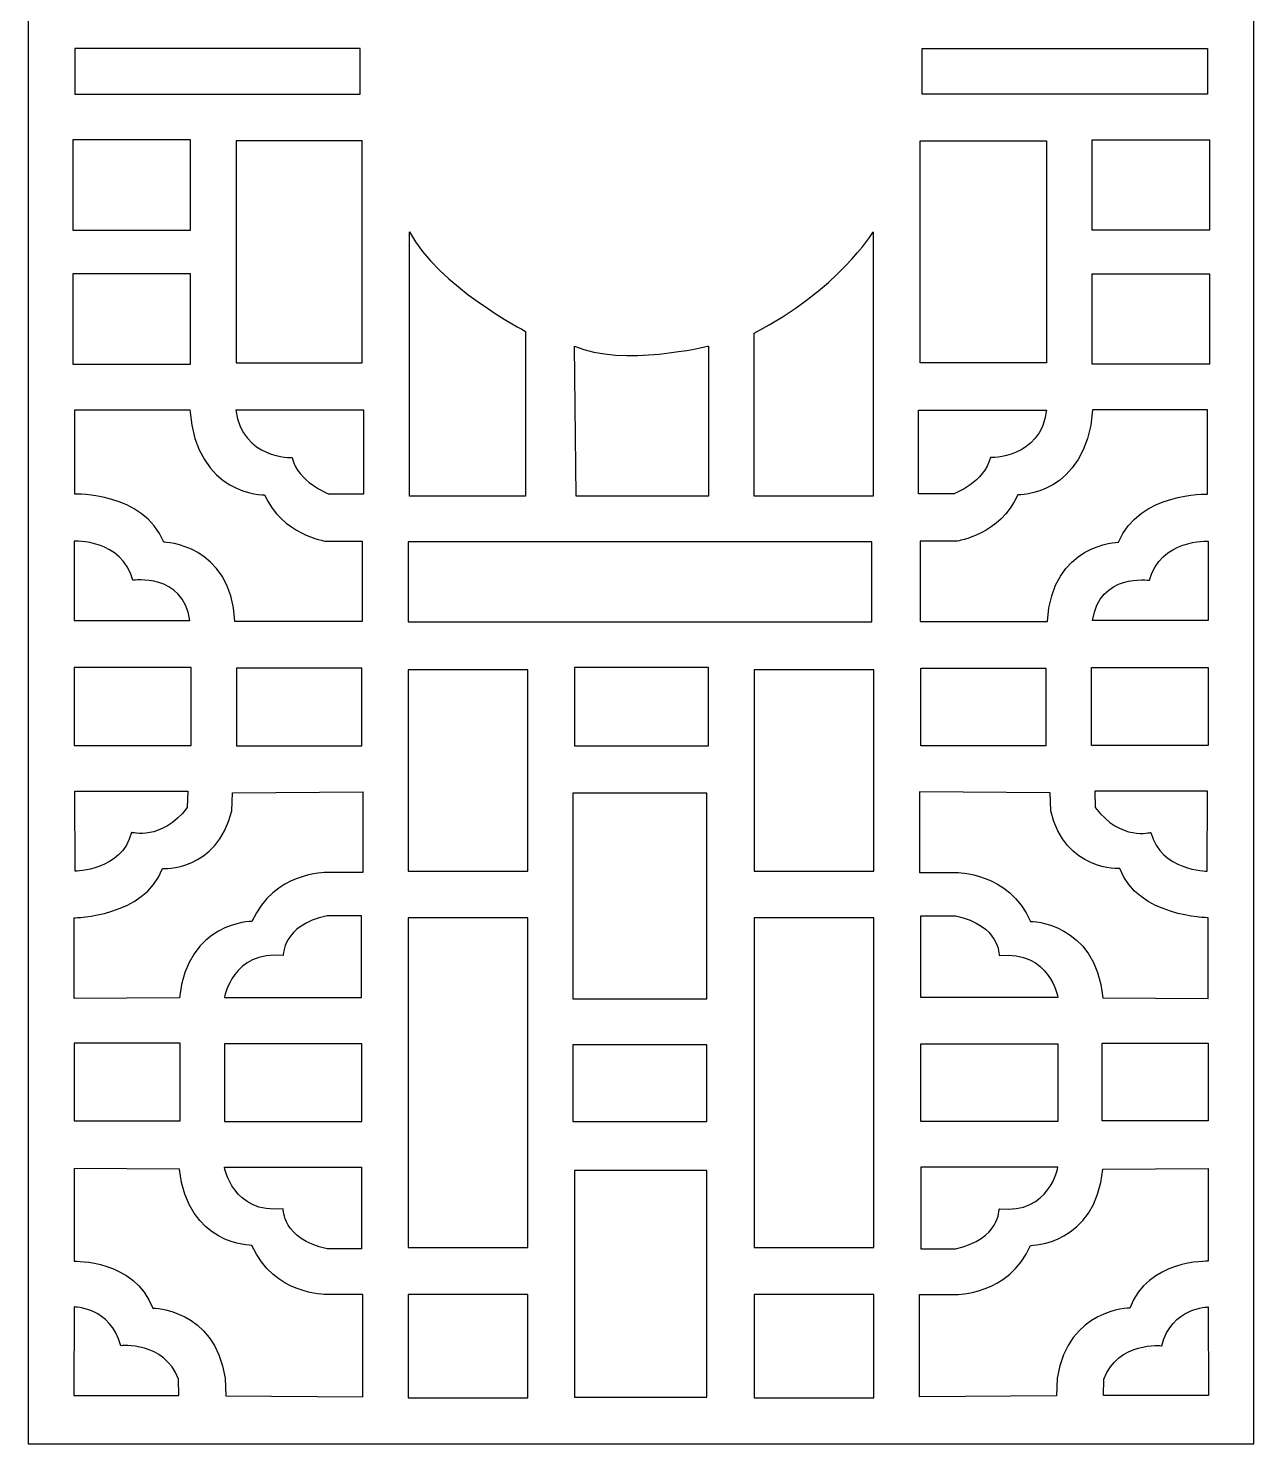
# Model space of a CAD drawing. Header units: centimetres. Extents: x 1.5 to 9.5, y -8.8 to 9.
# Drawn here: x 1.5 to 9.47, y -8.84 to 0.36 of the extents above; entities that cross this region are included whole.
import ezdxf

# ---------------------------------------------------------------- set-up
doc = ezdxf.new("R2010")
doc.units = ezdxf.units.CM
doc.header["$MEASUREMENT"] = 0
doc.layers.add('layer 1', color=7, linetype='Continuous')

msp = doc.modelspace()

# ---------------------------------------------------------------- linework, layer by layer
at = {"layer": 'layer 1', "color": 250}
for points, knots in [([(1.50051, -8.84404), (1.50051, -8.84404), (1.50051, 9.00077), (1.50051, 9.00077), (1.50051, 9.00077), (1.50051, 9.00077), (9.46762, 9.00077), (9.46762, 9.00077), (9.46762, 9.00077), (9.46762, 9.00077), (9.46762, -8.84404), (9.46762, -8.84404), (9.46762, -8.84404), (9.46762, -8.84404), (1.50051, -8.84404), (1.50051, -8.84404)], [0, 0, 0, 0, 0.2, 0.2, 0.2, 0.2, 0.4, 0.4, 0.4, 0.4, 0.6, 0.6, 0.6, 0.6, 1, 1, 1, 1]), ([(1.80393, -0.06834), (1.80393, -0.06834), (1.80393, 0.22886), (1.80393, 0.22886), (1.80393, 0.22886), (1.80393, 0.22886), (3.65794, 0.22886), (3.65794, 0.22886), (3.65794, 0.22886), (3.65794, 0.22886), (3.65794, -0.06834), (3.65794, -0.06834), (3.65794, -0.06834), (3.65794, -0.06834), (1.80393, -0.06834), (1.80393, -0.06834)], [0, 0, 0, 0, 0.2, 0.2, 0.2, 0.2, 0.4, 0.4, 0.4, 0.4, 0.6, 0.6, 0.6, 0.6, 1, 1, 1, 1]), ([(9.1671, -0.06834), (9.1671, -0.06834), (9.1671, 0.22886), (9.1671, 0.22886), (9.1671, 0.22886), (9.1671, 0.22886), (7.31309, 0.22886), (7.31309, 0.22886), (7.31309, 0.22886), (7.31309, 0.22886), (7.31309, -0.06834), (7.31309, -0.06834), (7.31309, -0.06834), (7.31309, -0.06834), (9.1671, -0.06834), (9.1671, -0.06834)], [0, 0, 0, 0, 0.2, 0.2, 0.2, 0.2, 0.4, 0.4, 0.4, 0.4, 0.6, 0.6, 0.6, 0.6, 1, 1, 1, 1]), ([(1.78978, -0.95289), (1.78978, -0.95289), (1.78978, -0.36555), (1.78978, -0.36555), (1.78978, -0.36555), (1.78978, -0.36555), (2.55403, -0.36555), (2.55403, -0.36555), (2.55403, -0.36555), (2.55403, -0.36555), (2.55403, -0.95289), (2.55403, -0.95289), (2.55403, -0.95289), (2.55403, -0.95289), (1.78978, -0.95289), (1.78978, -0.95289)], [0, 0, 0, 0, 0.2, 0.2, 0.2, 0.2, 0.4, 0.4, 0.4, 0.4, 0.6, 0.6, 0.6, 0.6, 1, 1, 1, 1]), ([(9.18126, -0.95289), (9.18126, -0.95289), (9.18126, -0.36555), (9.18126, -0.36555), (9.18126, -0.36555), (9.18126, -0.36555), (8.41701, -0.36555), (8.41701, -0.36555), (8.41701, -0.36555), (8.41701, -0.36555), (8.41701, -0.95289), (8.41701, -0.95289), (8.41701, -0.95289), (8.41701, -0.95289), (9.18126, -0.95289), (9.18126, -0.95289)], [0, 0, 0, 0, 0.2, 0.2, 0.2, 0.2, 0.4, 0.4, 0.4, 0.4, 0.6, 0.6, 0.6, 0.6, 1, 1, 1, 1]), ([(2.85123, -1.8162), (2.85123, -1.8162), (2.85123, -0.37262), (2.85123, -0.37262), (2.85123, -0.37262), (2.85123, -0.37262), (3.67209, -0.37262), (3.67209, -0.37262), (3.67209, -0.37262), (3.67209, -0.37262), (3.67209, -1.8162), (3.67209, -1.8162), (3.67209, -1.8162), (3.67209, -1.8162), (2.85123, -1.8162), (2.85123, -1.8162)], [0, 0, 0, 0, 0.2, 0.2, 0.2, 0.2, 0.4, 0.4, 0.4, 0.4, 0.6, 0.6, 0.6, 0.6, 1, 1, 1, 1]), ([(8.1198, -1.8162), (8.1198, -1.8162), (8.1198, -0.37262), (8.1198, -0.37262), (8.1198, -0.37262), (8.1198, -0.37262), (7.29894, -0.37262), (7.29894, -0.37262), (7.29894, -0.37262), (7.29894, -0.37262), (7.29894, -1.8162), (7.29894, -1.8162), (7.29894, -1.8162), (7.29894, -1.8162), (8.1198, -1.8162), (8.1198, -1.8162)], [0, 0, 0, 0, 0.2, 0.2, 0.2, 0.2, 0.4, 0.4, 0.4, 0.4, 0.6, 0.6, 0.6, 0.6, 1, 1, 1, 1]), ([(3.97991, -2.68306), (3.97991, -2.68306), (4.73355, -2.68306), (4.73355, -2.68306), (4.73355, -2.68306), (4.73355, -2.68306), (4.73355, -1.61099), (4.73355, -1.61099), (4.73355, -1.61099), (4.73355, -1.61099), (4.16036, -1.31378), (3.97991, -0.9635), (3.97991, -0.9635), (3.97991, -0.9635), (3.97991, -2.68306), (3.97991, -2.68306)], [0, 0, 0, 0, 0.2, 0.2, 0.2, 0.2, 0.4, 0.4, 0.4, 0.4, 0.6, 0.6, 0.6, 0.6, 1, 1, 1, 1]), ([(6.21958, -2.68306), (6.21958, -2.68306), (6.99443, -2.68306), (6.99443, -2.68306), (6.99443, -2.68306), (6.99443, -2.68306), (6.99443, -0.9635), (6.99443, -0.9635), (6.99443, -0.9635), (6.99443, -0.9635), (6.76091, -1.34562), (6.21958, -1.6216), (6.21958, -1.6216), (6.21958, -1.6216), (6.21958, -2.68306), (6.21958, -2.68306)], [0, 0, 0, 0, 0.2, 0.2, 0.2, 0.2, 0.4, 0.4, 0.4, 0.4, 0.6, 0.6, 0.6, 0.6, 1, 1, 1, 1]), ([(1.78978, -1.82328), (1.78978, -1.82328), (1.78978, -1.23594), (1.78978, -1.23594), (1.78978, -1.23594), (1.78978, -1.23594), (2.55403, -1.23594), (2.55403, -1.23594), (2.55403, -1.23594), (2.55403, -1.23594), (2.55403, -1.82328), (2.55403, -1.82328), (2.55403, -1.82328), (2.55403, -1.82328), (1.78978, -1.82328), (1.78978, -1.82328)], [0, 0, 0, 0, 0.2, 0.2, 0.2, 0.2, 0.4, 0.4, 0.4, 0.4, 0.6, 0.6, 0.6, 0.6, 1, 1, 1, 1]), ([(9.18126, -1.82328), (9.18126, -1.82328), (9.18126, -1.23594), (9.18126, -1.23594), (9.18126, -1.23594), (9.18126, -1.23594), (8.41701, -1.23594), (8.41701, -1.23594), (8.41701, -1.23594), (8.41701, -1.23594), (8.41701, -1.82328), (8.41701, -1.82328), (8.41701, -1.82328), (8.41701, -1.82328), (9.18126, -1.82328), (9.18126, -1.82328)], [0, 0, 0, 0, 0.2, 0.2, 0.2, 0.2, 0.4, 0.4, 0.4, 0.4, 0.6, 0.6, 0.6, 0.6, 1, 1, 1, 1]), ([(5.0626, -2.68306), (5.0626, -2.68306), (5.92237, -2.68306), (5.92237, -2.68306), (5.92237, -2.68306), (5.92237, -2.68306), (5.92237, -1.70652), (5.92237, -1.70652), (5.92237, -1.70652), (5.92237, -1.70652), (5.3598, -1.84451), (5.05198, -1.70652), (5.05198, -1.70652), (5.05198, -1.70652), (5.0626, -2.68306), (5.0626, -2.68306)], [0, 0, 0, 0, 0.2, 0.2, 0.2, 0.2, 0.4, 0.4, 0.4, 0.4, 0.6, 0.6, 0.6, 0.6, 1, 1, 1, 1]), ([(2.84416, -3.49861), (2.84416, -3.49861), (3.67209, -3.49861), (3.67209, -3.49861), (3.67209, -3.49861), (3.67209, -3.49861), (3.67209, -2.97496), (3.67209, -2.97496), (3.67209, -2.97496), (3.67209, -2.97496), (3.4315, -2.97496), (3.4315, -2.97496), (3.4315, -2.97496), (3.4315, -2.97496), (3.14844, -2.9325), (3.03699, -2.67421), (3.03699, -2.67421), (3.03699, -2.67421), (2.59471, -2.68306), (2.55049, -2.12225), (2.55049, -2.12225), (2.55049, -2.12225), (1.80393, -2.12225), (1.80393, -2.12225), (1.80393, -2.12225), (1.80393, -2.12225), (1.80393, -2.6689), (1.80393, -2.6689), (1.80393, -2.6689), (1.80393, -2.6689), (2.24797, -2.65652), (2.38243, -2.98203), (2.38243, -2.98203), (2.38243, -2.98203), (2.81585, -2.98911), (2.84416, -3.49861)], [0, 0, 0, 0, 0.1, 0.1, 0.1, 0.1, 0.2, 0.2, 0.2, 0.2, 0.3, 0.3, 0.3, 0.3, 0.4, 0.4, 0.4, 0.4, 0.5, 0.5, 0.5, 0.5, 0.6, 0.6, 0.6, 0.6, 0.7, 0.7, 0.7, 0.7, 0.8, 0.8, 0.8, 0.8, 1, 1, 1, 1]), ([(3.6827, -2.66714), (3.6827, -2.66714), (3.45096, -2.66714), (3.45096, -2.66714), (3.45096, -2.66714), (3.45096, -2.66714), (3.25282, -2.59106), (3.21567, -2.43185), (3.21567, -2.43185), (3.21567, -2.43185), (2.89192, -2.44246), (2.84947, -2.12402), (2.84947, -2.12402), (2.84947, -2.12402), (3.6827, -2.12402), (3.6827, -2.12402), (3.6827, -2.12402), (3.6827, -2.12402), (3.6827, -2.66714), (3.6827, -2.66714)], [0, 0, 0, 0, 0.1666667, 0.1666667, 0.1666667, 0.1666667, 0.3333333, 0.3333333, 0.3333333, 0.3333333, 0.5, 0.5, 0.5, 0.5, 0.6666667, 0.6666667, 0.6666667, 0.6666667, 1, 1, 1, 1]), ([(7.28832, -2.66714), (7.28832, -2.66714), (7.52008, -2.66714), (7.52008, -2.66714), (7.52008, -2.66714), (7.52008, -2.66714), (7.71822, -2.59106), (7.75536, -2.43185), (7.75536, -2.43185), (7.75536, -2.43185), (8.07911, -2.44246), (8.12157, -2.12402), (8.12157, -2.12402), (8.12157, -2.12402), (7.28832, -2.12402), (7.28832, -2.12402), (7.28832, -2.12402), (7.28832, -2.12402), (7.28832, -2.66714), (7.28832, -2.66714)], [0, 0, 0, 0, 0.1666667, 0.1666667, 0.1666667, 0.1666667, 0.3333333, 0.3333333, 0.3333333, 0.3333333, 0.5, 0.5, 0.5, 0.5, 0.6666667, 0.6666667, 0.6666667, 0.6666667, 1, 1, 1, 1]), ([(8.12687, -3.49861), (8.12687, -3.49861), (7.29894, -3.49861), (7.29894, -3.49861), (7.29894, -3.49861), (7.29894, -3.49861), (7.29894, -2.97496), (7.29894, -2.97496), (7.29894, -2.97496), (7.29894, -2.97496), (7.53953, -2.97496), (7.53953, -2.97496), (7.53953, -2.97496), (7.53953, -2.97496), (7.82259, -2.9325), (7.93405, -2.67421), (7.93405, -2.67421), (7.93405, -2.67421), (8.37632, -2.68306), (8.42054, -2.12225), (8.42054, -2.12225), (8.42054, -2.12225), (9.1671, -2.12225), (9.1671, -2.12225), (9.1671, -2.12225), (9.1671, -2.12225), (9.1671, -2.6689), (9.1671, -2.6689), (9.1671, -2.6689), (9.1671, -2.6689), (8.72306, -2.65652), (8.58861, -2.98203), (8.58861, -2.98203), (8.58861, -2.98203), (8.15518, -2.98911), (8.12687, -3.49861)], [0, 0, 0, 0, 0.1, 0.1, 0.1, 0.1, 0.2, 0.2, 0.2, 0.2, 0.3, 0.3, 0.3, 0.3, 0.4, 0.4, 0.4, 0.4, 0.5, 0.5, 0.5, 0.5, 0.6, 0.6, 0.6, 0.6, 0.7, 0.7, 0.7, 0.7, 0.8, 0.8, 0.8, 0.8, 1, 1, 1, 1]), ([(2.55049, -3.49153), (2.55049, -3.49153), (1.79863, -3.49153), (1.79863, -3.49153), (1.79863, -3.49153), (1.79863, -3.49153), (1.79863, -2.97496), (1.79863, -2.97496), (1.79863, -2.97496), (1.79863, -2.97496), (2.10999, -2.9608), (2.18075, -3.22971), (2.18075, -3.22971), (2.18075, -3.22971), (2.50803, -3.18017), (2.55049, -3.49153)], [0, 0, 0, 0, 0.2, 0.2, 0.2, 0.2, 0.4, 0.4, 0.4, 0.4, 0.6, 0.6, 0.6, 0.6, 1, 1, 1, 1]), ([(3.9693, -3.50038), (3.9693, -3.50038), (3.9693, -2.98027), (3.9693, -2.98027), (3.9693, -2.98027), (3.9693, -2.98027), (6.98382, -2.98027), (6.98382, -2.98027), (6.98382, -2.98027), (6.98382, -2.98027), (6.98382, -3.50038), (6.98382, -3.50038), (6.98382, -3.50038), (6.98382, -3.50038), (3.9693, -3.50038), (3.9693, -3.50038)], [0, 0, 0, 0, 0.2, 0.2, 0.2, 0.2, 0.4, 0.4, 0.4, 0.4, 0.6, 0.6, 0.6, 0.6, 1, 1, 1, 1]), ([(8.42054, -3.49153), (8.42054, -3.49153), (9.17241, -3.49153), (9.17241, -3.49153), (9.17241, -3.49153), (9.17241, -3.49153), (9.17241, -2.97496), (9.17241, -2.97496), (9.17241, -2.97496), (9.17241, -2.97496), (8.86105, -2.9608), (8.79029, -3.22971), (8.79029, -3.22971), (8.79029, -3.22971), (8.463, -3.18017), (8.42054, -3.49153)], [0, 0, 0, 0, 0.2, 0.2, 0.2, 0.2, 0.4, 0.4, 0.4, 0.4, 0.6, 0.6, 0.6, 0.6, 1, 1, 1, 1]), ([(1.79966, -4.30284), (1.79966, -4.30284), (1.79966, -3.79758), (1.79966, -3.79758), (1.79966, -3.79758), (1.79966, -3.79758), (2.5583, -3.79758), (2.5583, -3.79758), (2.5583, -3.79758), (2.5583, -3.79758), (2.5583, -4.30284), (2.5583, -4.30284), (2.5583, -4.30284), (2.5583, -4.30284), (1.79966, -4.30284), (1.79966, -4.30284)], [0, 0, 0, 0, 0.2, 0.2, 0.2, 0.2, 0.4, 0.4, 0.4, 0.4, 0.6, 0.6, 0.6, 0.6, 1, 1, 1, 1]), ([(2.85396, -4.30708), (2.85396, -4.30708), (2.85396, -3.80183), (2.85396, -3.80183), (2.85396, -3.80183), (2.85396, -3.80183), (3.66794, -3.80183), (3.66794, -3.80183), (3.66794, -3.80183), (3.66794, -3.80183), (3.66794, -4.30708), (3.66794, -4.30708), (3.66794, -4.30708), (3.66794, -4.30708), (2.85396, -4.30708), (2.85396, -4.30708)], [0, 0, 0, 0, 0.2, 0.2, 0.2, 0.2, 0.4, 0.4, 0.4, 0.4, 0.6, 0.6, 0.6, 0.6, 1, 1, 1, 1]), ([(3.9693, -5.12086), (3.9693, -5.12086), (3.9693, -3.81174), (3.9693, -3.81174), (3.9693, -3.81174), (3.9693, -3.81174), (4.7477, -3.81174), (4.7477, -3.81174), (4.7477, -3.81174), (4.7477, -3.81174), (4.7477, -5.12086), (4.7477, -5.12086), (4.7477, -5.12086), (4.7477, -5.12086), (3.9693, -5.12086), (3.9693, -5.12086)], [0, 0, 0, 0, 0.2, 0.2, 0.2, 0.2, 0.4, 0.4, 0.4, 0.4, 0.6, 0.6, 0.6, 0.6, 1, 1, 1, 1]), ([(5.05198, -4.30708), (5.05198, -4.30708), (5.05198, -3.79758), (5.05198, -3.79758), (5.05198, -3.79758), (5.05198, -3.79758), (5.92237, -3.79758), (5.92237, -3.79758), (5.92237, -3.79758), (5.92237, -3.79758), (5.92237, -4.30708), (5.92237, -4.30708), (5.92237, -4.30708), (5.92237, -4.30708), (5.05198, -4.30708), (5.05198, -4.30708)], [0, 0, 0, 0, 0.2, 0.2, 0.2, 0.2, 0.4, 0.4, 0.4, 0.4, 0.6, 0.6, 0.6, 0.6, 1, 1, 1, 1]), ([(6.21958, -5.12086), (6.21958, -5.12086), (6.21958, -3.81174), (6.21958, -3.81174), (6.21958, -3.81174), (6.21958, -3.81174), (6.99797, -3.81174), (6.99797, -3.81174), (6.99797, -3.81174), (6.99797, -3.81174), (6.99797, -5.12086), (6.99797, -5.12086), (6.99797, -5.12086), (6.99797, -5.12086), (6.21958, -5.12086), (6.21958, -5.12086)], [0, 0, 0, 0, 0.2, 0.2, 0.2, 0.2, 0.4, 0.4, 0.4, 0.4, 0.6, 0.6, 0.6, 0.6, 1, 1, 1, 1]), ([(8.11707, -4.30708), (8.11707, -4.30708), (8.11707, -3.80183), (8.11707, -3.80183), (8.11707, -3.80183), (8.11707, -3.80183), (7.30309, -3.80183), (7.30309, -3.80183), (7.30309, -3.80183), (7.30309, -3.80183), (7.30309, -4.30708), (7.30309, -4.30708), (7.30309, -4.30708), (7.30309, -4.30708), (8.11707, -4.30708), (8.11707, -4.30708)], [0, 0, 0, 0, 0.2, 0.2, 0.2, 0.2, 0.4, 0.4, 0.4, 0.4, 0.6, 0.6, 0.6, 0.6, 1, 1, 1, 1]), ([(9.17137, -4.30284), (9.17137, -4.30284), (9.17137, -3.79758), (9.17137, -3.79758), (9.17137, -3.79758), (9.17137, -3.79758), (8.41273, -3.79758), (8.41273, -3.79758), (8.41273, -3.79758), (8.41273, -3.79758), (8.41273, -4.30284), (8.41273, -4.30284), (8.41273, -4.30284), (8.41273, -4.30284), (9.17137, -4.30284), (9.17137, -4.30284)], [0, 0, 0, 0, 0.2, 0.2, 0.2, 0.2, 0.4, 0.4, 0.4, 0.4, 0.6, 0.6, 0.6, 0.6, 1, 1, 1, 1]), ([(1.80393, -4.60098), (1.80393, -4.60098), (1.8057, -5.12109), (1.8057, -5.12109), (1.8057, -5.12109), (1.8057, -5.12109), (2.10822, -5.12058), (2.1719, -4.86887), (2.1719, -4.86887), (2.1719, -4.86887), (2.36499, -4.9275), (2.53381, -4.70712), (2.53381, -4.70712), (2.53381, -4.70712), (2.53684, -4.60098), (2.53684, -4.60098), (2.53684, -4.60098), (2.53684, -4.60098), (1.80393, -4.60098), (1.80393, -4.60098)], [0, 0, 0, 0, 0.1666667, 0.1666667, 0.1666667, 0.1666667, 0.3333333, 0.3333333, 0.3333333, 0.3333333, 0.5, 0.5, 0.5, 0.5, 0.6666667, 0.6666667, 0.6666667, 0.6666667, 1, 1, 1, 1]), ([(9.1671, -4.60098), (9.1671, -4.60098), (9.16533, -5.12109), (9.16533, -5.12109), (9.16533, -5.12109), (9.16533, -5.12109), (8.86282, -5.12058), (8.79913, -4.86887), (8.79913, -4.86887), (8.79913, -4.86887), (8.60604, -4.9275), (8.43722, -4.70712), (8.43722, -4.70712), (8.43722, -4.70712), (8.43419, -4.60098), (8.43419, -4.60098), (8.43419, -4.60098), (8.43419, -4.60098), (9.1671, -4.60098), (9.1671, -4.60098)], [0, 0, 0, 0, 0.1666667, 0.1666667, 0.1666667, 0.1666667, 0.3333333, 0.3333333, 0.3333333, 0.3333333, 0.5, 0.5, 0.5, 0.5, 0.6666667, 0.6666667, 0.6666667, 0.6666667, 1, 1, 1, 1]), ([(1.79969, -5.94915), (1.79969, -5.94915), (2.48327, -5.94491), (2.48327, -5.94491), (2.48327, -5.94491), (2.53421, -5.44815), (2.95455, -5.44815), (2.95455, -5.44815), (2.95455, -5.44815), (3.09466, -5.12547), (3.43857, -5.12971), (3.43857, -5.12971), (3.43857, -5.12971), (3.43857, -5.12971), (3.67634, -5.12971), (3.67634, -5.12971), (3.67634, -5.12971), (3.67634, -5.12971), (3.67634, -4.60606), (3.67634, -4.60606), (3.67634, -4.60606), (3.67634, -4.60606), (2.82718, -4.61154), (2.82718, -4.61154), (2.82718, -4.61154), (2.82718, -4.61154), (2.82293, -4.72777), (2.82293, -4.72777), (2.82293, -4.72777), (2.72952, -5.12547), (2.37287, -5.10424), (2.37287, -5.10424), (2.37287, -5.10424), (2.25823, -5.41843), (1.79969, -5.42408), (1.79969, -5.42408), (1.79969, -5.42408), (1.79969, -5.42408), (1.79969, -5.94915), (1.79969, -5.94915)], [0, 0, 0, 0, 0.0909091, 0.0909091, 0.0909091, 0.0909091, 0.1818182, 0.1818182, 0.1818182, 0.1818182, 0.2727273, 0.2727273, 0.2727273, 0.2727273, 0.3636364, 0.3636364, 0.3636364, 0.3636364, 0.4545455, 0.4545455, 0.4545455, 0.4545455, 0.5454545, 0.5454545, 0.5454545, 0.5454545, 0.6363636, 0.6363636, 0.6363636, 0.6363636, 0.7272727, 0.7272727, 0.7272727, 0.7272727, 0.8181818, 0.8181818, 0.8181818, 0.8181818, 1, 1, 1, 1]), ([(5.04137, -5.95234), (5.04137, -5.95234), (5.04137, -4.61491), (5.04137, -4.61491), (5.04137, -4.61491), (5.04137, -4.61491), (5.91175, -4.61491), (5.91175, -4.61491), (5.91175, -4.61491), (5.91175, -4.61491), (5.91175, -5.95234), (5.91175, -5.95234), (5.91175, -5.95234), (5.91175, -5.95234), (5.04137, -5.95234), (5.04137, -5.95234)], [0, 0, 0, 0, 0.2, 0.2, 0.2, 0.2, 0.4, 0.4, 0.4, 0.4, 0.6, 0.6, 0.6, 0.6, 1, 1, 1, 1]), ([(9.17134, -5.94915), (9.17134, -5.94915), (8.48777, -5.94491), (8.48777, -5.94491), (8.48777, -5.94491), (8.43682, -5.44815), (8.01648, -5.44815), (8.01648, -5.44815), (8.01648, -5.44815), (7.87637, -5.12547), (7.53246, -5.12971), (7.53246, -5.12971), (7.53246, -5.12971), (7.53246, -5.12971), (7.2947, -5.12971), (7.2947, -5.12971), (7.2947, -5.12971), (7.2947, -5.12971), (7.2947, -4.60606), (7.2947, -4.60606), (7.2947, -4.60606), (7.2947, -4.60606), (8.14386, -4.61154), (8.14386, -4.61154), (8.14386, -4.61154), (8.14386, -4.61154), (8.1481, -4.72777), (8.1481, -4.72777), (8.1481, -4.72777), (8.24151, -5.12547), (8.59816, -5.10424), (8.59816, -5.10424), (8.59816, -5.10424), (8.7128, -5.41843), (9.17134, -5.42408), (9.17134, -5.42408), (9.17134, -5.42408), (9.17134, -5.42408), (9.17134, -5.94915), (9.17134, -5.94915)], [0, 0, 0, 0, 0.0909091, 0.0909091, 0.0909091, 0.0909091, 0.1818182, 0.1818182, 0.1818182, 0.1818182, 0.2727273, 0.2727273, 0.2727273, 0.2727273, 0.3636364, 0.3636364, 0.3636364, 0.3636364, 0.4545455, 0.4545455, 0.4545455, 0.4545455, 0.5454545, 0.5454545, 0.5454545, 0.5454545, 0.6363636, 0.6363636, 0.6363636, 0.6363636, 0.7272727, 0.7272727, 0.7272727, 0.7272727, 0.8181818, 0.8181818, 0.8181818, 0.8181818, 1, 1, 1, 1]), ([(3.66785, -5.41099), (3.66785, -5.41099), (3.66785, -5.94173), (3.66785, -5.94173), (3.66785, -5.94173), (3.66785, -5.94173), (2.77622, -5.94173), (2.77622, -5.94173), (2.77622, -5.94173), (2.77622, -5.94173), (2.82718, -5.63603), (3.15835, -5.66999), (3.15835, -5.66999), (3.15835, -5.66999), (3.14986, -5.47468), (3.44282, -5.41099), (3.44282, -5.41099), (3.44282, -5.41099), (3.66785, -5.41099), (3.66785, -5.41099)], [0, 0, 0, 0, 0.1666667, 0.1666667, 0.1666667, 0.1666667, 0.3333333, 0.3333333, 0.3333333, 0.3333333, 0.5, 0.5, 0.5, 0.5, 0.6666667, 0.6666667, 0.6666667, 0.6666667, 1, 1, 1, 1]), ([(3.9693, -7.56928), (3.9693, -7.56928), (3.9693, -5.42515), (3.9693, -5.42515), (3.9693, -5.42515), (3.9693, -5.42515), (4.7477, -5.42515), (4.7477, -5.42515), (4.7477, -5.42515), (4.7477, -5.42515), (4.7477, -7.56928), (4.7477, -7.56928), (4.7477, -7.56928), (4.7477, -7.56928), (3.9693, -7.56928), (3.9693, -7.56928)], [0, 0, 0, 0, 0.2, 0.2, 0.2, 0.2, 0.4, 0.4, 0.4, 0.4, 0.6, 0.6, 0.6, 0.6, 1, 1, 1, 1]), ([(6.21958, -7.56928), (6.21958, -7.56928), (6.21958, -5.42515), (6.21958, -5.42515), (6.21958, -5.42515), (6.21958, -5.42515), (6.99797, -5.42515), (6.99797, -5.42515), (6.99797, -5.42515), (6.99797, -5.42515), (6.99797, -7.56928), (6.99797, -7.56928), (6.99797, -7.56928), (6.99797, -7.56928), (6.21958, -7.56928), (6.21958, -7.56928)], [0, 0, 0, 0, 0.2, 0.2, 0.2, 0.2, 0.4, 0.4, 0.4, 0.4, 0.6, 0.6, 0.6, 0.6, 1, 1, 1, 1]), ([(7.30319, -5.41099), (7.30319, -5.41099), (7.30319, -5.94173), (7.30319, -5.94173), (7.30319, -5.94173), (7.30319, -5.94173), (8.1948, -5.94173), (8.1948, -5.94173), (8.1948, -5.94173), (8.1948, -5.94173), (8.14386, -5.63603), (7.81268, -5.66999), (7.81268, -5.66999), (7.81268, -5.66999), (7.82117, -5.47468), (7.52821, -5.41099), (7.52821, -5.41099), (7.52821, -5.41099), (7.30319, -5.41099), (7.30319, -5.41099)], [0, 0, 0, 0, 0.1666667, 0.1666667, 0.1666667, 0.1666667, 0.3333333, 0.3333333, 0.3333333, 0.3333333, 0.5, 0.5, 0.5, 0.5, 0.6666667, 0.6666667, 0.6666667, 0.6666667, 1, 1, 1, 1]), ([(1.79969, -6.74418), (1.79969, -6.74418), (1.79969, -6.23893), (1.79969, -6.23893), (1.79969, -6.23893), (1.79969, -6.23893), (2.48751, -6.23893), (2.48751, -6.23893), (2.48751, -6.23893), (2.48751, -6.23893), (2.48751, -6.74418), (2.48751, -6.74418), (2.48751, -6.74418), (2.48751, -6.74418), (1.79969, -6.74418), (1.79969, -6.74418)], [0, 0, 0, 0, 0.2, 0.2, 0.2, 0.2, 0.4, 0.4, 0.4, 0.4, 0.6, 0.6, 0.6, 0.6, 1, 1, 1, 1]), ([(2.77615, -6.74843), (2.77615, -6.74843), (2.77615, -6.24317), (2.77615, -6.24317), (2.77615, -6.24317), (2.77615, -6.24317), (3.66793, -6.24317), (3.66793, -6.24317), (3.66793, -6.24317), (3.66793, -6.24317), (3.66793, -6.74843), (3.66793, -6.74843), (3.66793, -6.74843), (3.66793, -6.74843), (2.77615, -6.74843), (2.77615, -6.74843)], [0, 0, 0, 0, 0.2, 0.2, 0.2, 0.2, 0.4, 0.4, 0.4, 0.4, 0.6, 0.6, 0.6, 0.6, 1, 1, 1, 1]), ([(5.04137, -6.74843), (5.04137, -6.74843), (5.04137, -6.24954), (5.04137, -6.24954), (5.04137, -6.24954), (5.04137, -6.24954), (5.91175, -6.24954), (5.91175, -6.24954), (5.91175, -6.24954), (5.91175, -6.24954), (5.91175, -6.74843), (5.91175, -6.74843), (5.91175, -6.74843), (5.91175, -6.74843), (5.04137, -6.74843), (5.04137, -6.74843)], [0, 0, 0, 0, 0.2, 0.2, 0.2, 0.2, 0.4, 0.4, 0.4, 0.4, 0.6, 0.6, 0.6, 0.6, 1, 1, 1, 1]), ([(8.19488, -6.74843), (8.19488, -6.74843), (8.19488, -6.24317), (8.19488, -6.24317), (8.19488, -6.24317), (8.19488, -6.24317), (7.30311, -6.24317), (7.30311, -6.24317), (7.30311, -6.24317), (7.30311, -6.24317), (7.30311, -6.74843), (7.30311, -6.74843), (7.30311, -6.74843), (7.30311, -6.74843), (8.19488, -6.74843), (8.19488, -6.74843)], [0, 0, 0, 0, 0.2, 0.2, 0.2, 0.2, 0.4, 0.4, 0.4, 0.4, 0.6, 0.6, 0.6, 0.6, 1, 1, 1, 1]), ([(9.17134, -6.74418), (9.17134, -6.74418), (9.17134, -6.23893), (9.17134, -6.23893), (9.17134, -6.23893), (9.17134, -6.23893), (8.48352, -6.23893), (8.48352, -6.23893), (8.48352, -6.23893), (8.48352, -6.23893), (8.48352, -6.74418), (8.48352, -6.74418), (8.48352, -6.74418), (8.48352, -6.74418), (9.17134, -6.74418), (9.17134, -6.74418)], [0, 0, 0, 0, 0.2, 0.2, 0.2, 0.2, 0.4, 0.4, 0.4, 0.4, 0.6, 0.6, 0.6, 0.6, 1, 1, 1, 1]), ([(1.79969, -7.05413), (1.79969, -7.05413), (2.48327, -7.05837), (2.48327, -7.05837), (2.48327, -7.05837), (2.53421, -7.55513), (2.95455, -7.55513), (2.95455, -7.55513), (2.95455, -7.55513), (3.09466, -7.87782), (3.43857, -7.87357), (3.43857, -7.87357), (3.43857, -7.87357), (3.43857, -7.87357), (3.67634, -7.87357), (3.67634, -7.87357), (3.67634, -7.87357), (3.67634, -7.87357), (3.67634, -8.53874), (3.67634, -8.53874), (3.67634, -8.53874), (3.67634, -8.53874), (2.78471, -8.53326), (2.78471, -8.53326), (2.78471, -8.53326), (2.78471, -8.53326), (2.78047, -8.41704), (2.78047, -8.41704), (2.78047, -8.41704), (2.70829, -7.96273), (2.30919, -7.96273), (2.30919, -7.96273), (2.30919, -7.96273), (2.19455, -7.64854), (1.79969, -7.65703), (1.79969, -7.65703), (1.79969, -7.65703), (1.79969, -7.65703), (1.79969, -7.05413), (1.79969, -7.05413)], [0, 0, 0, 0, 0.0909091, 0.0909091, 0.0909091, 0.0909091, 0.1818182, 0.1818182, 0.1818182, 0.1818182, 0.2727273, 0.2727273, 0.2727273, 0.2727273, 0.3636364, 0.3636364, 0.3636364, 0.3636364, 0.4545455, 0.4545455, 0.4545455, 0.4545455, 0.5454545, 0.5454545, 0.5454545, 0.5454545, 0.6363636, 0.6363636, 0.6363636, 0.6363636, 0.7272727, 0.7272727, 0.7272727, 0.7272727, 0.8181818, 0.8181818, 0.8181818, 0.8181818, 1, 1, 1, 1]), ([(3.66785, -7.57636), (3.66785, -7.57636), (3.66785, -7.04563), (3.66785, -7.04563), (3.66785, -7.04563), (3.66785, -7.04563), (2.77622, -7.04563), (2.77622, -7.04563), (2.77622, -7.04563), (2.77622, -7.04563), (2.82718, -7.35133), (3.15835, -7.31737), (3.15835, -7.31737), (3.15835, -7.31737), (3.14986, -7.51267), (3.44282, -7.57636), (3.44282, -7.57636), (3.44282, -7.57636), (3.66785, -7.57636), (3.66785, -7.57636)], [0, 0, 0, 0, 0.1666667, 0.1666667, 0.1666667, 0.1666667, 0.3333333, 0.3333333, 0.3333333, 0.3333333, 0.5, 0.5, 0.5, 0.5, 0.6666667, 0.6666667, 0.6666667, 0.6666667, 1, 1, 1, 1]), ([(5.05198, -8.54228), (5.05198, -8.54228), (5.05198, -7.06686), (5.05198, -7.06686), (5.05198, -7.06686), (5.05198, -7.06686), (5.91175, -7.06686), (5.91175, -7.06686), (5.91175, -7.06686), (5.91175, -7.06686), (5.91175, -8.54228), (5.91175, -8.54228), (5.91175, -8.54228), (5.91175, -8.54228), (5.05198, -8.54228), (5.05198, -8.54228)], [0, 0, 0, 0, 0.2, 0.2, 0.2, 0.2, 0.4, 0.4, 0.4, 0.4, 0.6, 0.6, 0.6, 0.6, 1, 1, 1, 1]), ([(9.17134, -7.05413), (9.17134, -7.05413), (8.48777, -7.05837), (8.48777, -7.05837), (8.48777, -7.05837), (8.43682, -7.55513), (8.01648, -7.55513), (8.01648, -7.55513), (8.01648, -7.55513), (7.87637, -7.87782), (7.53246, -7.87357), (7.53246, -7.87357), (7.53246, -7.87357), (7.53246, -7.87357), (7.2947, -7.87357), (7.2947, -7.87357), (7.2947, -7.87357), (7.2947, -7.87357), (7.2947, -8.53874), (7.2947, -8.53874), (7.2947, -8.53874), (7.2947, -8.53874), (8.18631, -8.53326), (8.18631, -8.53326), (8.18631, -8.53326), (8.18631, -8.53326), (8.19056, -8.41704), (8.19056, -8.41704), (8.19056, -8.41704), (8.26274, -7.96273), (8.66185, -7.96273), (8.66185, -7.96273), (8.66185, -7.96273), (8.77648, -7.64854), (9.17134, -7.65703), (9.17134, -7.65703), (9.17134, -7.65703), (9.17134, -7.65703), (9.17134, -7.05413), (9.17134, -7.05413)], [0, 0, 0, 0, 0.0909091, 0.0909091, 0.0909091, 0.0909091, 0.1818182, 0.1818182, 0.1818182, 0.1818182, 0.2727273, 0.2727273, 0.2727273, 0.2727273, 0.3636364, 0.3636364, 0.3636364, 0.3636364, 0.4545455, 0.4545455, 0.4545455, 0.4545455, 0.5454545, 0.5454545, 0.5454545, 0.5454545, 0.6363636, 0.6363636, 0.6363636, 0.6363636, 0.7272727, 0.7272727, 0.7272727, 0.7272727, 0.8181818, 0.8181818, 0.8181818, 0.8181818, 1, 1, 1, 1]), ([(7.30319, -7.57636), (7.30319, -7.57636), (7.30319, -7.04563), (7.30319, -7.04563), (7.30319, -7.04563), (7.30319, -7.04563), (8.1948, -7.04563), (8.1948, -7.04563), (8.1948, -7.04563), (8.1948, -7.04563), (8.14386, -7.35133), (7.81268, -7.31737), (7.81268, -7.31737), (7.81268, -7.31737), (7.82117, -7.51267), (7.52821, -7.57636), (7.52821, -7.57636), (7.52821, -7.57636), (7.30319, -7.57636), (7.30319, -7.57636)], [0, 0, 0, 0, 0.1666667, 0.1666667, 0.1666667, 0.1666667, 0.3333333, 0.3333333, 0.3333333, 0.3333333, 0.5, 0.5, 0.5, 0.5, 0.6666667, 0.6666667, 0.6666667, 0.6666667, 1, 1, 1, 1]), ([(3.9693, -8.54582), (3.9693, -8.54582), (3.9693, -7.87357), (3.9693, -7.87357), (3.9693, -7.87357), (3.9693, -7.87357), (4.7477, -7.87357), (4.7477, -7.87357), (4.7477, -7.87357), (4.7477, -7.87357), (4.7477, -8.54582), (4.7477, -8.54582), (4.7477, -8.54582), (4.7477, -8.54582), (3.9693, -8.54582), (3.9693, -8.54582)], [0, 0, 0, 0, 0.2, 0.2, 0.2, 0.2, 0.4, 0.4, 0.4, 0.4, 0.6, 0.6, 0.6, 0.6, 1, 1, 1, 1]), ([(6.21958, -8.54582), (6.21958, -8.54582), (6.21958, -7.87357), (6.21958, -7.87357), (6.21958, -7.87357), (6.21958, -7.87357), (6.99797, -7.87357), (6.99797, -7.87357), (6.99797, -7.87357), (6.99797, -7.87357), (6.99797, -8.54582), (6.99797, -8.54582), (6.99797, -8.54582), (6.99797, -8.54582), (6.21958, -8.54582), (6.21958, -8.54582)], [0, 0, 0, 0, 0.2, 0.2, 0.2, 0.2, 0.4, 0.4, 0.4, 0.4, 0.6, 0.6, 0.6, 0.6, 1, 1, 1, 1]), ([(1.79686, -8.53168), (1.79686, -8.53168), (1.79863, -7.95494), (1.79863, -7.95494), (1.79863, -7.95494), (1.79863, -7.95494), (2.03745, -7.95545), (2.10114, -8.20717), (2.10114, -8.20717), (2.10114, -8.20717), (2.38622, -8.17684), (2.4772, -8.42553), (2.4772, -8.42553), (2.4772, -8.42553), (2.48023, -8.53168), (2.48023, -8.53168), (2.48023, -8.53168), (2.48023, -8.53168), (1.79686, -8.53168), (1.79686, -8.53168)], [0, 0, 0, 0, 0.1666667, 0.1666667, 0.1666667, 0.1666667, 0.3333333, 0.3333333, 0.3333333, 0.3333333, 0.5, 0.5, 0.5, 0.5, 0.6666667, 0.6666667, 0.6666667, 0.6666667, 1, 1, 1, 1]), ([(9.17417, -8.53168), (9.17417, -8.53168), (9.17241, -7.95494), (9.17241, -7.95494), (9.17241, -7.95494), (9.17241, -7.95494), (8.93358, -7.95545), (8.86989, -8.20717), (8.86989, -8.20717), (8.86989, -8.20717), (8.58482, -8.17684), (8.49384, -8.42553), (8.49384, -8.42553), (8.49384, -8.42553), (8.4908, -8.53168), (8.4908, -8.53168), (8.4908, -8.53168), (8.4908, -8.53168), (9.17417, -8.53168), (9.17417, -8.53168)], [0, 0, 0, 0, 0.1666667, 0.1666667, 0.1666667, 0.1666667, 0.3333333, 0.3333333, 0.3333333, 0.3333333, 0.5, 0.5, 0.5, 0.5, 0.6666667, 0.6666667, 0.6666667, 0.6666667, 1, 1, 1, 1])]:
    msp.add_open_spline(points, degree=3, knots=knots, dxfattribs=at)

doc.saveas('drawing.dxf')
